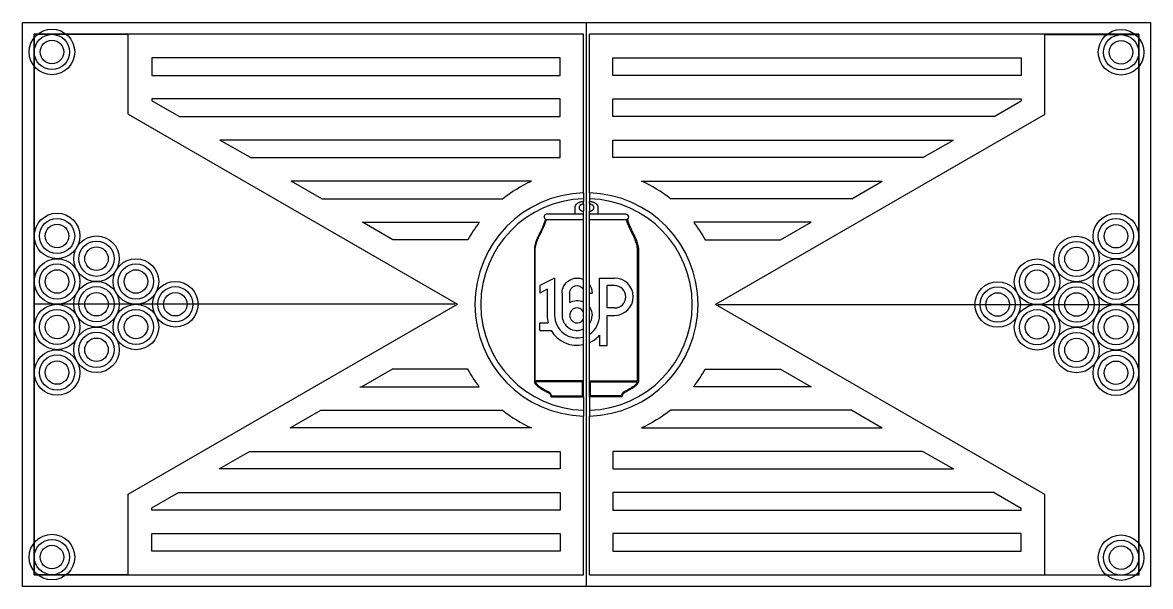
# Model space of a CAD drawing. Header units: inches. Extents: x -368 to -228, y -240 to 432.
# Drawn here: x -323.7 to -227.7, y 384.2 to 432.2 of the extents above; entities that cross this region are included whole.
import ezdxf

# ---------------------------------------------------------------- set-up
doc = ezdxf.new("R2010")
doc.units = ezdxf.units.IN
doc.header["$MEASUREMENT"] = 0
doc.layers.add('final_table_top_design v3_depths$3_4_', color=7, linetype='Continuous')

msp = doc.modelspace()

# ---------------------------------------------------------------- linework, layer by layer
at = {"layer": 'final_table_top_design v3_depths$3_4_'}
for p, q in [((-323.652, 432.195), (-227.652, 432.195)), ((-323.652, 384.195), (-323.652, 432.195)), ((-275.652, 384.195), (-275.652, 432.195)), ((-227.652, 432.195), (-227.652, 384.195)), ((-322.652, 385.195), (-322.652, 431.195)), ((-322.652, 431.195), (-322.652, 385.195)), ((-322.652, 385.195), (-322.652, 431.195)), ((-322.652, 431.195), (-322.652, 385.195)), ((-322.652, 431.195), (-322.652, 385.195)), ((-322.652, 385.195), (-322.652, 431.195)), ((-322.652, 431.195), (-314.652, 431.195)), ((-322.652, 431.195), (-322.652, 385.195)), ((-275.902, 431.195), (-322.652, 431.195)), ((-275.902, 431.195), (-322.652, 431.195)), ((-275.902, 431.195), (-322.652, 431.195)), ((-314.652, 424.391), (-314.652, 431.195)), ((-275.902, 417.692), (-275.902, 431.195)), ((-275.402, 417.692), (-275.402, 431.195)), ((-228.652, 431.195), (-275.402, 431.195)), ((-236.652, 431.164), (-228.652, 431.166)), ((-236.652, 424.37), (-236.652, 431.164)), ((-228.652, 385.195), (-228.652, 431.195)), ((-228.652, 385.195), (-228.652, 431.195)), ((-228.652, 385.195), (-228.652, 431.195)), ((-228.652, 385.195), (-228.652, 431.195)), ((-228.652, 431.166), (-228.652, 385.147)), ((-312.652, 429.195), (-312.652, 427.695)), ((-312.652, 429.195), (-312.652, 427.695)), ((-278.652, 429.195), (-312.652, 429.195)), ((-278.652, 429.195), (-312.652, 429.195)), ((-277.902, 429.195), (-278.652, 429.195)), ((-277.902, 429.195), (-278.652, 429.195)), ((-277.902, 427.695), (-277.902, 429.195)), ((-277.902, 427.695), (-277.902, 429.195)), ((-273.402, 429.195), (-272.652, 429.195)), ((-273.402, 427.695), (-273.402, 429.195)), ((-273.402, 427.695), (-273.402, 429.195)), ((-273.402, 429.195), (-272.652, 429.195)), ((-272.652, 429.195), (-238.652, 429.195)), ((-272.652, 429.195), (-238.652, 429.195)), ((-238.652, 429.195), (-238.652, 427.695)), ((-238.652, 429.195), (-238.652, 427.695)), ((-322.652, 429.01), (-322.652, 387.424)), ((-228.652, 387.402), (-228.652, 428.989)), ((-228.652, 387.402), (-228.652, 428.989)), ((-228.652, 387.402), (-228.652, 428.989)), ((-312.652, 427.695), (-277.902, 427.695)), ((-312.652, 427.695), (-277.902, 427.695)), ((-238.652, 427.695), (-273.402, 427.695)), ((-238.652, 427.695), (-273.402, 427.695)), ((-312.652, 425.695), (-312.652, 425.546)), ((-312.652, 425.695), (-312.652, 425.546)), ((-277.902, 425.695), (-312.652, 425.695)), ((-277.902, 425.695), (-312.652, 425.695)), ((-310.313, 424.195), (-312.652, 425.546)), ((-277.902, 424.195), (-277.902, 425.695)), ((-277.902, 424.195), (-277.902, 425.695)), ((-273.402, 424.195), (-273.402, 425.695)), ((-273.402, 425.695), (-238.652, 425.695)), ((-273.402, 424.195), (-273.402, 425.695)), ((-273.402, 425.695), (-238.652, 425.695)), ((-240.955, 424.195), (-238.652, 425.525)), ((-238.652, 425.695), (-238.652, 425.525)), ((-238.652, 425.695), (-238.652, 425.525)), ((-314.652, 424.391), (-286.637, 408.217)), ((-314.652, 424.391), (-286.637, 408.217)), ((-314.652, 424.391), (-286.637, 408.217)), ((-236.652, 424.37), (-264.667, 408.195)), ((-236.652, 424.37), (-264.667, 408.195)), ((-236.652, 424.37), (-264.667, 408.195)), ((-310.313, 424.195), (-277.902, 424.195)), ((-310.313, 424.195), (-277.902, 424.195)), ((-240.955, 424.195), (-273.402, 424.195)), ((-240.955, 424.195), (-273.402, 424.195)), ((-304.251, 420.695), (-306.849, 422.195)), ((-277.902, 422.195), (-306.849, 422.195)), ((-277.902, 422.195), (-306.849, 422.195)), ((-277.902, 420.695), (-277.902, 422.195)), ((-277.902, 420.695), (-277.902, 422.195)), ((-273.402, 420.695), (-273.402, 422.195)), ((-273.402, 422.195), (-244.419, 422.195)), ((-273.402, 422.195), (-244.419, 422.195)), ((-273.402, 420.695), (-273.402, 422.195)), ((-247.017, 420.695), (-244.419, 422.195)), ((-304.251, 420.695), (-277.902, 420.695)), ((-304.251, 420.695), (-277.902, 420.695)), ((-247.017, 420.695), (-273.402, 420.695)), ((-247.017, 420.695), (-273.402, 420.695)), ((-280.343, 418.695), (-300.786, 418.695)), ((-298.188, 417.195), (-300.786, 418.695)), ((-280.343, 418.695), (-300.786, 418.695)), ((-270.962, 418.695), (-250.481, 418.695)), ((-270.962, 418.695), (-250.481, 418.695)), ((-253.079, 417.195), (-250.481, 418.695)), ((-275.902, 417.692), (-275.902, 417.192)), ((-275.402, 417.692), (-275.402, 417.192)), ((-298.188, 417.195), (-282.811, 417.195)), ((-298.188, 417.195), (-282.811, 417.195)), ((-275.902, 417.192), (-275.902, 416.945)), ((-275.902, 416.752), (-275.902, 416.945)), ((-275.902, 416.752), (-275.902, 416.127)), ((-275.402, 417.192), (-275.402, 416.945)), ((-275.402, 416.752), (-275.402, 416.945)), ((-275.402, 416.752), (-275.402, 416.127)), ((-253.079, 417.195), (-268.493, 417.195)), ((-253.079, 417.195), (-268.493, 417.195)), ((-278.981, 415.919), (-275.902, 415.919)), ((-276.652, 416.445), (-276.652, 416.195)), ((-276.652, 416.195), (-276.652, 415.919)), ((-275.902, 401.678), (-275.902, 416.127)), ((-275.402, 401.694), (-275.402, 416.127)), ((-275.402, 415.919), (-272.336, 415.919)), ((-274.652, 416.195), (-274.652, 416.445)), ((-274.652, 415.919), (-274.652, 416.195)), ((-294.724, 415.195), (-284.776, 415.195)), ((-292.126, 413.695), (-294.724, 415.195)), ((-294.724, 415.195), (-284.776, 415.195)), ((-279.142, 415.446), (-279.156, 415.404)), ((-279.081, 415.379), (-279.071, 415.409)), ((-275.902, 415.394), (-278.987, 415.394)), ((-272.341, 415.394), (-275.402, 415.394)), ((-272.241, 415.379), (-272.251, 415.409)), ((-272.181, 415.446), (-272.167, 415.404)), ((-256.543, 415.195), (-266.528, 415.195)), ((-256.543, 415.195), (-266.528, 415.195)), ((-259.141, 413.695), (-256.543, 415.195)), ((-285.752, 413.695), (-292.126, 413.695)), ((-285.752, 413.695), (-292.126, 413.695)), ((-280.09, 412.968), (-280.091, 412.966)), ((-280.091, 412.966), (-280.091, 411.221)), ((-280.012, 411.221), (-280.012, 412.962)), ((-271.311, 411.221), (-271.311, 412.962)), ((-271.232, 412.968), (-271.232, 412.966)), ((-271.232, 412.966), (-271.232, 411.221)), ((-265.553, 413.695), (-259.141, 413.695)), ((-265.553, 413.695), (-259.141, 413.695)), ((-280.091, 411.221), (-280.091, 403.221)), ((-280.012, 403.221), (-280.012, 411.221)), ((-271.311, 403.221), (-271.311, 411.221)), ((-271.232, 411.221), (-271.232, 403.221)), ((-278.363, 410.447), (-279.636, 409.81)), ((-278.363, 410.447), (-278.363, 407.264)), ((-274.543, 410.447), (-273.27, 410.447)), ((-274.543, 407.264), (-274.543, 410.447)), ((-279.636, 409.81), (-279.636, 409.174)), ((-278.999, 409.492), (-279.636, 409.174)), ((-278.999, 409.492), (-278.999, 407.264)), ((-277.726, 409.174), (-277.726, 407.264)), ((-277.09, 409.174), (-277.09, 408.366)), ((-275.402, 409.174), (-275.18, 409.174)), ((-273.27, 409.81), (-273.907, 409.81)), ((-273.907, 407.9), (-273.907, 409.81)), ((-322.234, 408.217), (-322.652, 408.217)), ((-286.83, 408.217), (-322.234, 408.217)), ((-314.652, 392.042), (-286.637, 408.217)), ((-314.652, 392.042), (-286.637, 408.217)), ((-314.652, 392.042), (-286.637, 408.217)), ((-236.652, 392.021), (-264.667, 408.195)), ((-236.652, 392.021), (-264.667, 408.195)), ((-236.652, 392.021), (-264.667, 408.195)), ((-264.47, 408.195), (-228.652, 408.195)), ((-273.27, 407.9), (-273.907, 407.9)), ((-273.907, 404.718), (-273.907, 407.264)), ((-273.907, 407.264), (-273.27, 407.264)), ((-279.636, 405.991), (-279.636, 406.627)), ((-279.636, 406.627), (-278.919, 406.627)), ((-279.636, 405.991), (-278.658, 405.991)), ((-274.543, 405.58), (-274.543, 404.718)), ((-274.543, 404.718), (-273.907, 404.718)), ((-280.091, 403.221), (-280.091, 401.655)), ((-280.012, 401.694), (-280.012, 403.221)), ((-271.311, 401.694), (-271.311, 403.221)), ((-271.232, 403.221), (-271.232, 401.655)), ((-294.798, 401.195), (-292.2, 402.695)), ((-285.752, 402.695), (-292.2, 402.695)), ((-285.752, 402.695), (-292.2, 402.695)), ((-265.553, 402.695), (-259.141, 402.695)), ((-265.553, 402.695), (-259.141, 402.695)), ((-259.141, 402.695), (-256.543, 401.195)), ((-275.902, 401.694), (-280.012, 401.694)), ((-275.981, 401.616), (-280.008, 401.616)), ((-275.981, 400.411), (-275.981, 401.616)), ((-275.902, 400.371), (-275.902, 401.694)), ((-275.402, 401.694), (-271.311, 401.694)), ((-275.402, 400.371), (-275.402, 401.694)), ((-275.323, 400.411), (-275.323, 401.616)), ((-275.323, 401.616), (-271.314, 401.616)), ((-294.959, 401.195), (-284.776, 401.195)), ((-294.959, 401.195), (-284.776, 401.195)), ((-278.675, 400.357), (-278.666, 400.332)), ((-278.666, 400.332), (-275.902, 400.332)), ((-278.612, 400.411), (-275.981, 400.411)), ((-275.902, 400.332), (-275.902, 400.371)), ((-275.902, 400.332), (-275.902, 399.199)), ((-275.402, 400.332), (-275.402, 400.371)), ((-272.657, 400.332), (-275.402, 400.332)), ((-275.402, 400.332), (-275.402, 399.199)), ((-272.711, 400.411), (-275.323, 400.411)), ((-272.647, 400.357), (-272.657, 400.332)), ((-256.543, 401.195), (-266.528, 401.195)), ((-256.543, 401.195), (-266.528, 401.195)), ((-300.861, 397.695), (-298.263, 399.195)), ((-298.263, 399.195), (-282.811, 399.195)), ((-298.263, 399.195), (-282.811, 399.195)), ((-275.902, 399.199), (-275.902, 398.699)), ((-275.902, 385.195), (-275.902, 398.699)), ((-275.402, 399.199), (-275.402, 398.699)), ((-275.402, 385.195), (-275.402, 398.699)), ((-253.079, 399.195), (-268.493, 399.195)), ((-253.079, 399.195), (-268.493, 399.195)), ((-253.079, 399.195), (-250.481, 397.695)), ((-280.343, 397.695), (-300.861, 397.695)), ((-280.343, 397.695), (-300.861, 397.695)), ((-270.962, 397.695), (-250.481, 397.695)), ((-270.962, 397.695), (-250.481, 397.695)), ((-306.923, 394.195), (-304.325, 395.695)), ((-304.325, 395.695), (-277.902, 395.695)), ((-304.325, 395.695), (-277.902, 395.695)), ((-277.902, 395.695), (-277.902, 394.195)), ((-277.902, 395.695), (-277.902, 394.195)), ((-273.402, 395.695), (-273.402, 394.195)), ((-247.017, 395.695), (-273.402, 395.695)), ((-273.402, 395.695), (-273.402, 394.195)), ((-247.017, 395.695), (-273.402, 395.695)), ((-247.017, 395.695), (-244.419, 394.195)), ((-277.902, 394.195), (-306.923, 394.195)), ((-277.902, 394.195), (-306.923, 394.195)), ((-273.402, 394.195), (-244.419, 394.195)), ((-273.402, 394.195), (-244.419, 394.195)), ((-314.652, 385.195), (-314.652, 392.042)), ((-312.652, 390.888), (-310.387, 392.195)), ((-310.387, 392.195), (-277.902, 392.195)), ((-310.387, 392.195), (-277.902, 392.195)), ((-277.902, 392.195), (-277.902, 390.695)), ((-277.902, 392.195), (-277.902, 390.695)), ((-273.402, 392.195), (-273.402, 390.695)), ((-273.402, 392.195), (-273.402, 390.695)), ((-240.955, 392.195), (-273.402, 392.195)), ((-240.955, 392.195), (-273.402, 392.195)), ((-240.955, 392.195), (-238.652, 390.866)), ((-236.652, 385.145), (-236.652, 392.021)), ((-312.652, 390.695), (-312.652, 390.888)), ((-312.652, 390.695), (-312.652, 390.888)), ((-238.652, 390.695), (-238.652, 390.866)), ((-238.652, 390.695), (-238.652, 390.866)), ((-277.902, 390.695), (-312.652, 390.695)), ((-277.902, 390.695), (-312.652, 390.695)), ((-273.402, 390.695), (-238.652, 390.695)), ((-273.402, 390.695), (-238.652, 390.695)), ((-312.652, 387.195), (-312.652, 388.695)), ((-312.652, 388.695), (-277.902, 388.695)), ((-312.652, 388.695), (-277.902, 388.695)), ((-312.652, 387.195), (-312.652, 388.695)), ((-277.902, 388.695), (-277.902, 387.195)), ((-277.902, 388.695), (-277.902, 387.195)), ((-273.402, 388.695), (-273.402, 387.195)), ((-238.652, 388.695), (-273.402, 388.695)), ((-273.402, 388.695), (-273.402, 387.195)), ((-238.652, 388.695), (-273.402, 388.695)), ((-238.652, 387.195), (-238.652, 388.695)), ((-238.652, 387.195), (-238.652, 388.695)), ((-229.898, 388.122), (-229.907, 388.127)), ((-278.652, 387.195), (-312.652, 387.195)), ((-278.652, 387.195), (-312.652, 387.195)), ((-277.902, 387.195), (-278.652, 387.195)), ((-277.902, 387.195), (-278.652, 387.195)), ((-273.402, 387.195), (-272.652, 387.195)), ((-273.402, 387.195), (-272.652, 387.195)), ((-272.652, 387.195), (-238.652, 387.195)), ((-272.652, 387.195), (-238.652, 387.195)), ((-314.652, 385.195), (-322.652, 385.195)), ((-322.652, 385.195), (-275.902, 385.195)), ((-322.652, 385.195), (-275.902, 385.195)), ((-322.652, 385.195), (-275.902, 385.195)), ((-275.402, 385.195), (-228.652, 385.195)), ((-228.652, 385.147), (-236.652, 385.145)), ((-227.652, 384.195), (-323.652, 384.195))]:
    msp.add_line(p, q, dxfattribs=at)
for centre, radius in [((-321.152, 429.695), 1.938), ((-321.152, 429.695), 1.938), ((-321.152, 429.695), 1.5), ((-321.152, 429.695), 1.5), ((-230.152, 429.666), 1.938), ((-230.152, 429.666), 1.5), ((-321.152, 429.695), 1), ((-321.152, 429.695), 1), ((-230.152, 429.666), 1), ((-320.715, 414.029), 1.938), ((-320.715, 414.029), 1.938), ((-320.715, 414.029), 1.938), ((-320.715, 414.029), 1.938), ((-230.59, 414.008), 1.938), ((-320.715, 414.029), 1.5), ((-320.715, 414.029), 1.5), ((-320.715, 414.029), 1.5), ((-320.715, 414.029), 1), ((-320.715, 414.029), 1), ((-320.715, 414.029), 1), ((-230.59, 414.008), 1.5), ((-230.59, 414.008), 1), ((-317.359, 412.092), 1.938), ((-233.946, 412.07), 1.938), ((-317.359, 412.092), 1.5), ((-317.359, 412.092), 1), ((-233.946, 412.07), 1.5), ((-233.946, 412.07), 1), ((-320.715, 410.154), 1.938), ((-314.003, 410.154), 1.938), ((-237.301, 410.133), 1.938), ((-230.59, 410.133), 1.938), ((-320.715, 410.154), 1.5), ((-320.715, 410.154), 1), ((-314.003, 410.154), 1.5), ((-314.003, 410.154), 1), ((-237.301, 410.133), 1.5), ((-237.301, 410.133), 1), ((-230.59, 410.133), 1.5), ((-230.59, 410.133), 1), ((-317.359, 408.217), 1.938), ((-310.647, 408.217), 1.938), ((-240.657, 408.195), 1.938), ((-233.946, 408.195), 1.938), ((-317.359, 408.217), 1.5), ((-317.359, 408.217), 1), ((-310.647, 408.217), 1.5), ((-310.647, 408.217), 1), ((-240.657, 408.195), 1.5), ((-240.657, 408.195), 1), ((-233.946, 408.195), 1.5), ((-233.946, 408.195), 1), ((-320.715, 406.279), 1.938), ((-314.003, 406.279), 1.938), ((-237.301, 406.258), 1.938), ((-230.59, 406.258), 1.938), ((-320.715, 406.279), 1.5), ((-320.715, 406.279), 1), ((-314.003, 406.279), 1.5), ((-314.003, 406.279), 1), ((-237.301, 406.258), 1.5), ((-237.301, 406.258), 1), ((-230.59, 406.258), 1.5), ((-230.59, 406.258), 1), ((-317.359, 404.342), 1.938), ((-317.359, 404.342), 1.938), ((-317.359, 404.342), 1.938), ((-317.359, 404.342), 1.938), ((-317.359, 404.342), 1.938), ((-317.359, 404.342), 1.938), ((-317.359, 404.342), 1.938), ((-317.359, 404.342), 1.938), ((-233.946, 404.32), 1.938), ((-317.359, 404.342), 1.5), ((-317.359, 404.342), 1.5), ((-317.359, 404.342), 1.5), ((-317.359, 404.342), 1.5), ((-317.359, 404.342), 1.5), ((-317.359, 404.342), 1.5), ((-317.359, 404.342), 1.5), ((-317.359, 404.342), 1.5), ((-317.359, 404.342), 1), ((-317.359, 404.342), 1), ((-317.359, 404.342), 1), ((-317.359, 404.342), 1), ((-317.359, 404.342), 1), ((-317.359, 404.342), 1), ((-317.359, 404.342), 1), ((-317.359, 404.342), 1), ((-233.946, 404.32), 1.5), ((-233.946, 404.32), 1), ((-320.715, 402.404), 1.938), ((-320.715, 402.404), 1.938), ((-230.59, 402.383), 1.938), ((-230.59, 402.383), 1.938), ((-230.59, 402.383), 1.938), ((-320.715, 402.404), 1.5), ((-320.715, 402.404), 1.5), ((-320.715, 402.404), 1), ((-320.715, 402.404), 1), ((-230.59, 402.383), 1.5), ((-230.59, 402.383), 1.5), ((-230.59, 402.383), 1.5), ((-230.59, 402.383), 1), ((-230.59, 402.383), 1), ((-230.59, 402.383), 1), ((-321.152, 386.695), 1.938), ((-321.152, 386.695), 1.938), ((-321.152, 386.695), 1.5), ((-321.152, 386.695), 1.5), ((-230.152, 386.647), 1.938), ((-230.152, 386.647), 1.5), ((-321.152, 386.695), 1), ((-321.152, 386.695), 1), ((-230.152, 386.647), 1)]:
    msp.add_circle(centre, radius, dxfattribs=at)
at = {"layer": 'final_table_top_design v3_depths$3_4_', "extrusion": (0, 0, -1)}
for centre, radius, start, end in [((275.652, 408.195), 11.5, 51.50005, 65.92939), ((275.652, 408.195), 11.5, 51.50005, 65.92939), ((278.984, 415.656), 0.262, 269.43926, 90.56074), ((272.339, 415.656), 0.262, 90.56074, 270.56074), ((275.652, 408.195), 11.5, 142.50475, 151.42812), ((275.652, 408.195), 11.5, 142.50475, 151.42812), ((276.453, 409.174), 1.273, 0, 115.63881), ((276.453, 409.174), 0.637, 0, 149.92763), ((276.453, 409.174), 1.273, 145.6309, 180), ((276.453, 407.264), 1.273, 60, 115.63881), ((276.453, 407.264), 1.273, 0, 0), ((276.453, 407.264), 1.273, 145.6309, 180), ((275.652, 408.195), 11.5, 322.50475, 331.42812), ((275.652, 408.195), 11.5, 322.50475, 331.42812), ((275.652, 408.195), 11.5, 231.50005, 245.92939), ((275.652, 408.195), 11.5, 231.50005, 245.92939)]:
    msp.add_arc(centre, radius, start, end, dxfattribs=at)
at = {"layer": 'final_table_top_design v3_depths$3_4_'}
for centre, radius, start, end in [((-275.652, 408.195), 11.5, 51.50005, 65.92939), ((-275.652, 408.195), 11.5, 51.50005, 65.92939), ((-275.652, 408.195), 9.5, 91.50796, 268.49204), ((-275.652, 408.195), 9.5, 91.50796, 268.49204), ((-275.652, 408.195), 9.5, 271.50796, 88.49204), ((-275.652, 408.195), 9.5, 271.50796, 88.49204), ((-275.652, 408.195), 9, 91.59175, 268.40825), ((-275.652, 408.195), 9, 271.59175, 88.40825), ((-275.652, 408.195), 11.5, 142.50475, 151.42812), ((-275.652, 408.195), 11.5, 142.50475, 151.42812), ((-273.27, 408.855), 1.591, 270, 90), ((-273.27, 408.855), 0.955, 270, 90), ((-276.453, 407.264), 2.546, 180, 194.47751), ((-276.453, 407.264), 1.91, 180, 286.76604), ((-276.453, 407.264), 1.273, 180, 295.63881), ((-276.453, 407.264), 0.637, 30.07237, 329.92763), ((-276.453, 407.264), 1.273, 325.6309, 0), ((-276.453, 407.264), 1.91, 303.38613, 0), ((-276.453, 407.264), 2.546, 210, 282.49464), ((-276.453, 407.264), 2.546, 294.37512, 318.59038), ((-275.652, 408.195), 11.5, 322.50475, 331.42812), ((-275.652, 408.195), 11.5, 322.50475, 331.42812), ((-275.652, 408.195), 11.5, 231.50005, 245.92939), ((-275.652, 408.195), 11.5, 231.50005, 245.92939)]:
    msp.add_arc(centre, radius, start, end, dxfattribs=at)
msp.add_rational_spline([(-275.902, 416.945), (-276.652, 416.945), (-276.652, 416.445)], [1, 0.707106781187, 1], degree=2, dxfattribs=at)
for points, weights, knots in [([(-275.902, 416.752), (-276.289, 416.702), (-276.289, 416.44), (-276.289, 416.177), (-275.902, 416.127)], [0.933538525053, 0.745324227497, 1, 0.745324227497, 0.933538525053], [10.379739, 10.379739, 10.379739, 11.745574, 11.745574, 13.111409, 13.111409, 13.111409]), ([(-274.652, 416.445), (-274.652, 416.445), (-274.652, 416.445), (-274.652, 416.945), (-275.402, 416.945)], [0.999999974247, 0.999999987124, 1, 0.707106781187, 1], [0.25, 0.25, 0.25, 0.25, 0.25, 1.820796, 1.820796, 1.820796]), ([(-275.402, 416.127), (-275.015, 416.177), (-275.015, 416.44), (-275.015, 416.702), (-275.402, 416.752)], [0.933538525053, 0.745324227497, 1, 0.745324227497, 0.933538525053], [6.988147, 6.988147, 6.988147, 8.353982, 8.353982, 9.719816, 9.719816, 9.719816])]:
    msp.add_rational_spline(points, weights, degree=2, knots=knots, dxfattribs=at)
for points, knots in [([(-279.156, 415.404), (-279.232, 415.18), (-279.344, 414.878), (-279.506, 414.523), (-279.621, 414.292), (-279.735, 414.069), (-279.845, 413.842), (-279.925, 413.639), (-279.991, 413.432), (-280.053, 413.209), (-280.082, 413.051), (-280.09, 412.968)], [-1.847743, -1.847743, -1.847743, -1.847743, -1.135537, -0.88224, -0.677157, -0.364092, -0.129935, 0.078276, 0.289648, 0.523164, 0.771795, 0.771795, 0.771795, 0.771795]), ([(-280.012, 412.962), (-280.004, 413.041), (-279.976, 413.194), (-279.916, 413.41), (-279.851, 413.612), (-279.772, 413.811), (-279.664, 414.035), (-279.55, 414.258), (-279.435, 414.489), (-279.272, 414.847), (-279.158, 415.152), (-279.081, 415.379)], [33.526942, 33.526942, 33.526942, 33.526942, 33.765413, 33.992327, 34.199413, 34.402366, 34.633363, 34.945427, 35.151557, 35.407372, 36.126978, 36.126978, 36.126978, 36.126978]), ([(-271.311, 412.962), (-271.319, 413.041), (-271.347, 413.194), (-271.407, 413.41), (-271.472, 413.612), (-271.551, 413.811), (-271.659, 414.035), (-271.772, 414.258), (-271.887, 414.489), (-272.051, 414.847), (-272.165, 415.152), (-272.241, 415.379)], [30.945795, 30.945795, 30.945795, 30.945795, 31.184267, 31.411181, 31.618266, 31.821219, 32.052216, 32.36428, 32.57041, 32.826225, 33.545831, 33.545831, 33.545831, 33.545831]), ([(-272.167, 415.404), (-272.091, 415.18), (-271.978, 414.878), (-271.816, 414.523), (-271.702, 414.292), (-271.588, 414.069), (-271.478, 413.842), (-271.398, 413.639), (-271.331, 413.432), (-271.27, 413.209), (-271.241, 413.051), (-271.232, 412.968)], [-4.363278, -4.363278, -4.363278, -4.363278, -3.651072, -3.397776, -3.192692, -2.879628, -2.64547, -2.43726, -2.225888, -1.992371, -1.743741, -1.743741, -1.743741, -1.743741]), ([(-280.091, 401.655), (-280.091, 401.626), (-280.082, 401.566), (-280.044, 401.48), (-279.984, 401.395), (-279.905, 401.311), (-279.779, 401.203), (-279.573, 401.059), (-279.265, 400.878), (-279.025, 400.752), (-278.893, 400.684)], [12.06186, 12.06186, 12.06186, 12.06186, 12.149034, 12.241504, 12.343357, 12.457888, 12.587584, 12.841332, 13.211855, 13.656697, 13.656697, 13.656697, 13.656697]), ([(-280.008, 401.616), (-280.007, 401.607), (-279.999, 401.574), (-279.974, 401.517), (-279.922, 401.444), (-279.85, 401.367), (-279.73, 401.264), (-279.529, 401.124), (-279.226, 400.947), (-278.988, 400.822), (-278.857, 400.755)], [1.583843, 1.583843, 1.583843, 1.583843, 1.60998, 1.684203, 1.772254, 1.876972, 1.999595, 2.24545, 2.610547, 3.052577, 3.052577, 3.052577, 3.052577]), ([(-271.314, 401.616), (-271.316, 401.607), (-271.323, 401.574), (-271.349, 401.517), (-271.401, 401.444), (-271.473, 401.367), (-271.593, 401.264), (-271.793, 401.124), (-272.096, 400.947), (-272.335, 400.822), (-272.466, 400.755)], [5.136797, 5.136797, 5.136797, 5.136797, 5.162934, 5.237157, 5.325208, 5.429926, 5.552549, 5.798404, 6.163501, 6.605531, 6.605531, 6.605531, 6.605531]), ([(-271.232, 401.655), (-271.232, 401.626), (-271.241, 401.566), (-271.279, 401.48), (-271.338, 401.395), (-271.417, 401.311), (-271.543, 401.203), (-271.75, 401.059), (-272.057, 400.878), (-272.298, 400.752), (-272.43, 400.684)], [9.544204, 9.544204, 9.544204, 9.544204, 9.631378, 9.723847, 9.825701, 9.940231, 10.069927, 10.323675, 10.694198, 11.139041, 11.139041, 11.139041, 11.139041]), ([(-278.893, 400.684), (-278.873, 400.674), (-278.833, 400.642), (-278.778, 400.573), (-278.724, 400.475), (-278.692, 400.399), (-278.675, 400.357)], [13.6566974, 13.6566974, 13.6566974, 13.6566974, 13.7229273, 13.8099235, 13.920827, 14.0567546, 14.0567546, 14.0567546, 14.0567546]), ([(-278.857, 400.755), (-278.83, 400.741), (-278.779, 400.701), (-278.716, 400.622), (-278.66, 400.523), (-278.628, 400.45), (-278.612, 400.411)], [3.052577, 3.052577, 3.052577, 3.052577, 3.1422984, 3.2455001, 3.3554533, 3.4832469, 3.4832469, 3.4832469, 3.4832469]), ([(-272.466, 400.755), (-272.492, 400.741), (-272.544, 400.701), (-272.607, 400.622), (-272.663, 400.523), (-272.695, 400.45), (-272.711, 400.411)], [-3.0846402, -3.0846402, -3.0846402, -3.0846402, -2.9949188, -2.8917171, -2.7817639, -2.6539703, -2.6539703, -2.6539703, -2.6539703]), ([(-272.43, 400.684), (-272.45, 400.674), (-272.49, 400.642), (-272.545, 400.573), (-272.599, 400.475), (-272.631, 400.399), (-272.647, 400.357)], [11.1390409, 11.1390409, 11.1390409, 11.1390409, 11.2052707, 11.292267, 11.4031705, 11.5390981, 11.5390981, 11.5390981, 11.5390981])]:
    msp.add_open_spline(points, degree=3, knots=knots, dxfattribs=at)
msp.add_point((-228.652, 408.195), dxfattribs=at)
msp.add_point((-228.652, 408.195), dxfattribs=at)
msp.add_point((-228.652, 408.195), dxfattribs=at)

doc.saveas('drawing.dxf')
